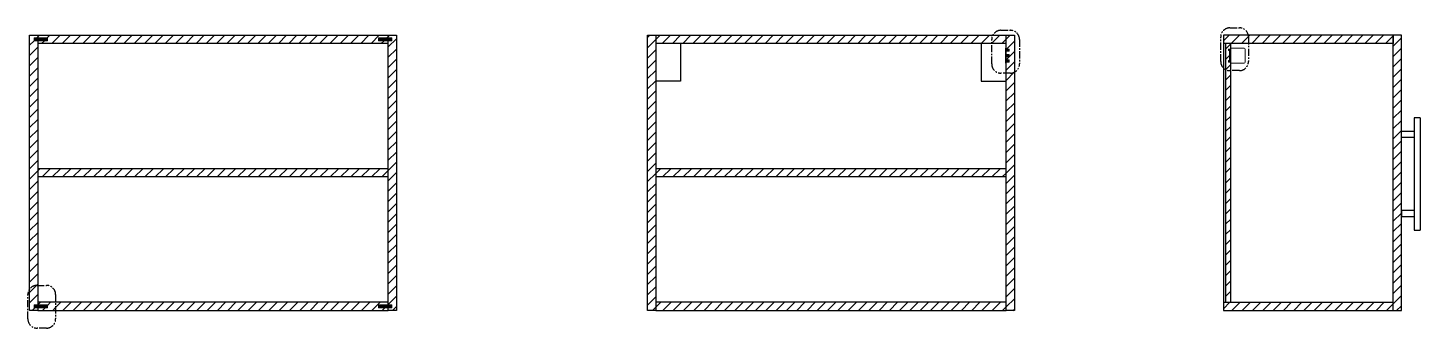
# Model space of a CAD drawing. Header units: millimetres. Extents: x 2162 to 3551, y 1494 to 2205.
# Drawn here: x 3247.1 to 3550.7, y 1494.2 to 1559.7 of the extents above; entities that cross this region are included whole.
import ezdxf

# ---------------------------------------------------------------- set-up
doc = ezdxf.new("R2010")
doc.units = ezdxf.units.MM
doc.header["$LTSCALE"] = 0.05
doc.linetypes.add('CENTRO', pattern=[50.8, 31.75, -6.35, 6.35, -6.35])
doc.layers.add('costr', color=4, linetype='Continuous')
doc.layers.add('Layer1', color=2, linetype='Continuous')
doc.layers.add('meccanismi', color=4, linetype='Continuous', lineweight=18)
doc.layers.add('viti', color=1, linetype='Continuous', lineweight=18)
pattern_1 = [(45, (234.4325, -280.6789), (-1.122532, 1.122532), [])]
pattern_2 = [(45, (212.6045, -280.6789), (-1.122532, 1.122532), [])]

msp = doc.modelspace()

# ---------------------------------------------------------------- hatches: boundary and pattern name
at = {"layer": 'costr'}
h = msp.add_hatch(dxfattribs=at)
h.set_pattern_fill('ANSI31', color=256, scale=0.5)
h.set_pattern_definition(pattern_1)
h.paths.add_polyline_path([(3249.23, 1556.89), (3248.41, 1556.89), (3248.41, 1557.49), (3249.23, 1557.49), (3249.23, 1558.09), (3247.43, 1558.09), (3247.43, 1502.74, -0.241785), (3249.06, 1503.57), (3249.23, 1503.57)])
h = msp.add_hatch(dxfattribs=at)
h.set_pattern_fill('ANSI31', color=256, scale=0.5)
h.set_pattern_definition(pattern_1)
h.paths.add_polyline_path([(3323.51, 1557.49), (3325.63, 1557.49), (3325.63, 1558.09), (3249.23, 1558.09), (3249.23, 1557.49), (3251.34, 1557.49), (3251.34, 1556.89), (3249.23, 1556.89), (3249.23, 1556.29), (3325.63, 1556.29), (3325.63, 1556.89), (3323.51, 1556.89)])
h = msp.add_hatch(dxfattribs=at)
h.set_pattern_fill('ANSI31', color=256, scale=0.5)
h.set_pattern_definition(pattern_1)
h.paths.add_polyline_path([(3327.43, 1558.09), (3325.63, 1558.09), (3325.63, 1557.49), (3326.45, 1557.49), (3326.45, 1556.89), (3325.63, 1556.89), (3325.63, 1556.29), (3325.63, 1499.29), (3326.45, 1499.29), (3326.45, 1498.69), (3325.63, 1498.69), (3325.63, 1498.09), (3327.43, 1498.09)])
h = msp.add_hatch(dxfattribs=at)
h.set_pattern_fill('ANSI31', color=256, scale=0.5)
h.set_pattern_definition(pattern_2)
h.paths.add_polyline_path([(3384.01, 1558.09), (3382.21, 1558.09), (3382.21, 1498.09), (3384.01, 1498.09)])
h = msp.add_hatch(dxfattribs=at)
h.set_pattern_fill('ANSI31', color=256, scale=0.5)
h.set_pattern_definition(pattern_2)
h.paths.add_polyline_path([(3457.5, 1558.09), (3384.01, 1558.09), (3384.01, 1556.29), (3457.27, 1556.29), (3457.27, 1557.16, -0.122124)])
h = msp.add_hatch(dxfattribs=at)
h.set_pattern_fill('ANSI31', color=256, scale=0.5)
h.set_pattern_definition(pattern_2)
h.paths.add_polyline_path([(3460.41, 1558.09), (3457.5, 1558.09, 0.122124), (3457.27, 1557.16), (3457.27, 1556.29), (3460.41, 1556.29)])
h = msp.add_hatch(dxfattribs=at)
h.set_pattern_fill('ANSI31', color=256, scale=0.5)
h.set_pattern_definition(pattern_2)
h.paths.add_polyline_path([(3462.21, 1558.09), (3460.41, 1558.09), (3460.41, 1556.29), (3460.41, 1555.07), (3461.07, 1555.07), (3461.07, 1554.59), (3460.41, 1554.59), (3460.41, 1553.88), (3461.07, 1553.88), (3461.07, 1553.41), (3460.41, 1553.41), (3460.41, 1552.7), (3461.07, 1552.7), (3461.07, 1552.23), (3460.41, 1552.23), (3460.41, 1549.83), (3461.34, 1549.83, 0.113692), (3462.21, 1550.03)])
h = msp.add_hatch(dxfattribs=at)
h.set_pattern_fill('ANSI31', color=256, scale=0.5)
h.paths.add_polyline_path([(3544.82, 1558.09), (3507.82, 1558.09), (3507.82, 1556.29), (3544.82, 1556.29)])
h = msp.add_hatch(dxfattribs=at)
h.set_pattern_fill('ANSI31', color=256, scale=0.5)
h.paths.add_polyline_path([(3546.62, 1558.09), (3544.82, 1558.09), (3544.82, 1498.09), (3546.62, 1498.09)])
h = msp.add_hatch(dxfattribs=at)
h.set_pattern_fill('ANSI31', color=256, scale=0.5)
h.paths.add_polyline_path([(3509.32, 1556.29), (3508.32, 1556.29), (3508.32, 1499.89), (3509.32, 1499.89)])
h = msp.add_hatch(dxfattribs=at)
h.set_pattern_fill('ANSI31', color=256, scale=0.5)
h.set_pattern_definition(pattern_2)
h.paths.add_polyline_path([(3462.21, 1550.03, -0.113692), (3461.34, 1549.83), (3460.41, 1549.83), (3460.41, 1498.09), (3462.21, 1498.09)])
h = msp.add_hatch(dxfattribs=at)
h.set_pattern_fill('ANSI31', color=256, scale=0.5)
h.set_pattern_definition(pattern_1)
h.paths.add_polyline_path([(3325.63, 1528.99), (3249.23, 1528.99), (3249.23, 1527.19), (3325.63, 1527.19)])
h = msp.add_hatch(dxfattribs=at)
h.set_pattern_fill('ANSI31', color=256, scale=0.5)
h.set_pattern_definition(pattern_2)
h.paths.add_polyline_path([(3460.41, 1528.99), (3384.01, 1528.99), (3384.01, 1527.19), (3460.41, 1527.19)])
h = msp.add_hatch(dxfattribs=at)
h.set_pattern_fill('ANSI31', color=256, scale=0.5)
h.set_pattern_definition(pattern_1)
h.paths.add_polyline_path([(3249.23, 1503.57), (3249.06, 1503.57, 0.241785), (3247.43, 1502.74), (3247.43, 1498.09), (3249.23, 1498.09), (3249.23, 1498.69), (3248.41, 1498.69), (3248.41, 1499.29), (3249.23, 1499.29), (3249.23, 1499.89)])
h = msp.add_hatch(dxfattribs=at)
h.set_pattern_fill('ANSI31', color=256, scale=0.5)
h.set_pattern_definition(pattern_1)
h.paths.add_polyline_path([(3253.12, 1499.89), (3249.23, 1499.89), (3249.23, 1499.29), (3251.34, 1499.29), (3251.34, 1498.69), (3249.23, 1498.69), (3249.23, 1498.09), (3253.12, 1498.09)])
h = msp.add_hatch(dxfattribs=at)
h.set_pattern_fill('ANSI31', color=256, scale=0.5)
h.set_pattern_definition(pattern_1)
h.paths.add_polyline_path([(3323.51, 1499.29), (3325.63, 1499.29), (3325.63, 1499.89), (3253.12, 1499.89), (3253.12, 1498.09), (3325.63, 1498.09), (3325.63, 1498.69), (3323.51, 1498.69)])
h = msp.add_hatch(dxfattribs=at)
h.set_pattern_fill('ANSI31', color=256, scale=0.5)
h.set_pattern_definition(pattern_2)
h.paths.add_polyline_path([(3460.41, 1499.89), (3384.01, 1499.89), (3384.01, 1498.09), (3460.41, 1498.09)])
h = msp.add_hatch(dxfattribs=at)
h.set_pattern_fill('ANSI31', color=256, scale=0.5)
h.paths.add_polyline_path([(3544.82, 1499.89), (3507.82, 1499.89), (3507.82, 1498.09), (3544.82, 1498.09)])
at = {"layer": 'Layer1'}
h = msp.add_hatch(color=256, dxfattribs=at)
h.dxf.hatch_style = 1
h.paths.add_polyline_path([(3249.23, 1557.49), (3248.41, 1557.49), (3248.41, 1556.89), (3249.23, 1556.89), (3251.34, 1556.89), (3251.34, 1557.49)])
h = msp.add_hatch(color=256, dxfattribs=at)
h.dxf.hatch_style = 1
h.paths.add_polyline_path([(3325.63, 1557.49), (3323.51, 1557.49), (3323.51, 1556.89), (3325.63, 1556.89), (3326.45, 1556.89), (3326.45, 1557.49)])
h = msp.add_hatch(color=256, dxfattribs=at)
h.dxf.hatch_style = 1
h.paths.add_polyline_path([(3461.07, 1555.07), (3460.41, 1555.07), (3460.41, 1554.59), (3461.07, 1554.59)])
h = msp.add_hatch(color=256, dxfattribs=at)
h.dxf.hatch_style = 1
h.paths.add_polyline_path([(3461.07, 1553.88), (3460.41, 1553.88), (3460.41, 1553.41), (3461.07, 1553.41)])
h = msp.add_hatch(color=256, dxfattribs=at)
h.dxf.hatch_style = 1
h.paths.add_polyline_path([(3461.07, 1552.7), (3460.41, 1552.7), (3460.41, 1552.23), (3461.07, 1552.23)])
h = msp.add_hatch(color=256, dxfattribs=at)
h.dxf.hatch_style = 1
h.paths.add_polyline_path([(3249.23, 1498.69), (3251.34, 1498.69), (3251.34, 1499.29), (3249.23, 1499.29), (3248.41, 1499.29), (3248.41, 1498.69)])
h = msp.add_hatch(color=256, dxfattribs=at)
h.dxf.hatch_style = 1
h.paths.add_polyline_path([(3325.63, 1498.69), (3326.45, 1498.69), (3326.45, 1499.29), (3325.63, 1499.29), (3323.51, 1499.29), (3323.51, 1498.69)])

# ---------------------------------------------------------------- linework, layer by layer
for p, q in [((3247.43, 1498.09), (3247.43, 1558.09)), ((3247.43, 1558.09), (3249.23, 1558.09)), ((3249.23, 1558.09), (3249.23, 1499.89)), ((3249.23, 1558.09), (3325.63, 1558.09)), ((3325.63, 1558.09), (3327.43, 1558.09)), ((3325.63, 1498.09), (3325.63, 1558.09)), ((3327.43, 1558.09), (3327.43, 1498.09)), ((3382.21, 1498.09), (3382.21, 1558.09)), ((3382.21, 1558.09), (3384.01, 1558.09)), ((3384.01, 1558.09), (3384.01, 1498.09)), ((3384.01, 1558.09), (3462.21, 1558.09)), ((3460.41, 1498.09), (3460.41, 1558.09)), ((3462.21, 1558.09), (3462.21, 1498.09)), ((3546.62, 1558.09), (3507.82, 1558.09)), ((3507.82, 1558.09), (3507.82, 1498.09)), ((3544.82, 1498.09), (3544.82, 1558.09)), ((3546.62, 1498.09), (3546.62, 1558.09)), ((3325.63, 1556.29), (3249.23, 1556.29)), ((3460.41, 1556.29), (3384.01, 1556.29)), ((3544.82, 1556.29), (3507.82, 1556.29)), ((3508.32, 1499.89), (3508.32, 1556.29)), ((3509.32, 1556.29), (3509.32, 1499.89)), ((3325.63, 1528.99), (3249.23, 1528.99)), ((3460.41, 1528.99), (3384.01, 1528.99)), ((3325.63, 1527.19), (3249.23, 1527.19)), ((3460.41, 1527.19), (3384.01, 1527.19)), ((3249.23, 1498.09), (3247.43, 1498.09)), ((3325.63, 1499.89), (3249.23, 1499.89)), ((3249.23, 1499.89), (3249.23, 1498.09)), ((3249.23, 1498.09), (3325.63, 1498.09)), ((3327.43, 1498.09), (3325.63, 1498.09)), ((3384.01, 1498.09), (3382.21, 1498.09)), ((3460.41, 1499.89), (3384.01, 1499.89)), ((3384.01, 1498.09), (3460.41, 1498.09)), ((3462.21, 1498.09), (3460.41, 1498.09)), ((3507.82, 1499.89), (3544.82, 1499.89)), ((3507.82, 1498.09), (3544.82, 1498.09)), ((3544.82, 1498.09), (3546.62, 1498.09))]:
    msp.add_line(p, q)
for points in [[(3389.41, 1556.29), (3389.41, 1548.09), (3384.01, 1548.09)], [(3455.01, 1556.29), (3455.01, 1548.09), (3460.41, 1548.09)]]:
    msp.add_lwpolyline(points)
at = {"layer": 'costr'}
for p, q in [((3544.82, 1558.09), (3544.82, 1556.29)), ((3550.72, 1540.12), (3549.42, 1540.12)), ((3550.72, 1540.12), (3549.42, 1540.12)), ((3549.42, 1540.12), (3549.42, 1515.62)), ((3550.72, 1540.12), (3550.72, 1515.62)), ((3546.62, 1535.87), (3546.62, 1537.17)), ((3546.62, 1537.17), (3549.42, 1537.17)), ((3546.62, 1535.87), (3549.42, 1535.87)), ((3549.42, 1519.87), (3546.62, 1519.87)), ((3546.62, 1519.87), (3546.62, 1518.57)), ((3546.62, 1518.57), (3549.42, 1518.57)), ((3549.42, 1515.62), (3550.72, 1515.62))]:
    msp.add_line(p, q, dxfattribs=at)
at = {"layer": 'costr', "linetype": 'CENTRO'}
for points in [[(3459.27, 1559.16), (3461.34, 1559.16, -0.414214), (3463.34, 1557.16), (3463.34, 1551.83, -0.414214), (3461.34, 1549.83), (3459.27, 1549.83, -0.414214), (3457.27, 1551.83), (3457.27, 1557.16, -0.414214)], [(3509.21, 1559.69), (3511.28, 1559.69, -0.414214), (3513.28, 1557.69), (3513.28, 1552.37, -0.414214), (3511.28, 1550.37), (3509.21, 1550.37, -0.414214), (3507.21, 1552.37), (3507.21, 1557.69, -0.414214)], [(3249.06, 1503.57), (3251.12, 1503.57, -0.414214), (3253.12, 1501.57), (3253.12, 1496.25, -0.414214), (3251.12, 1494.25), (3249.06, 1494.25, -0.414214), (3247.06, 1496.25), (3247.06, 1501.57, -0.414214)]]:
    msp.add_lwpolyline(points, format="xyb", close=True, dxfattribs=at)
at = {"layer": 'meccanismi'}
for p, q in [((3460.3, 1555.29), (3460.3, 1552)), ((3460.41, 1555.29), (3460.3, 1555.29)), ((3460.41, 1555.29), (3460.3, 1555.29)), ((3508.89, 1554.76), (3508.89, 1555.03)), ((3509.16, 1555.08), (3508.94, 1555.08)), ((3509.16, 1555.08), (3508.94, 1555.08)), ((3509, 1554.76), (3509, 1554.95)), ((3509.02, 1554.98), (3509.08, 1554.98)), ((3509.1, 1552.35), (3509.1, 1554.95)), ((3509.21, 1552.27), (3509.21, 1555.03)), ((3512.32, 1555.3), (3509.32, 1555.3)), ((3512.53, 1553.65), (3512.53, 1555.08)), ((3460.3, 1552), (3460.41, 1552)), ((3508.89, 1552.54), (3508.89, 1552.27)), ((3508.97, 1554.73), (3508.92, 1554.73)), ((3508.92, 1554.73), (3508.97, 1554.73)), ((3508.97, 1552.57), (3508.92, 1552.57)), ((3508.92, 1552.57), (3508.97, 1552.57)), ((3509.16, 1552.22), (3508.94, 1552.22)), ((3509.16, 1552.22), (3508.94, 1552.22)), ((3509, 1552.54), (3509, 1552.35)), ((3509.02, 1552.32), (3509.08, 1552.32)), ((3512.32, 1552), (3509.32, 1552)), ((3512.53, 1553.65), (3512.53, 1552.22))]:
    msp.add_line(p, q, dxfattribs=at)
for centre, radius, start, end in [((3509.16, 1555.19), 0.193, 286.0939, 33.6806), ((3512.32, 1555.08), 0.214, 0, 90), ((3509.16, 1552.11), 0.193, 326.3194, 73.9061), ((3512.32, 1552.22), 0.214, 270, 0)]:
    msp.add_arc(centre, radius, start, end, dxfattribs=at)
for points in [[(3508.94, 1555.08), (3508.92, 1555.08), (3508.89, 1555.05), (3508.89, 1555.03)], [(3508.92, 1554.73), (3508.9, 1554.73), (3508.89, 1554.74), (3508.89, 1554.76)], [(3509, 1554.76), (3509, 1554.74), (3508.98, 1554.73), (3508.97, 1554.73)], [(3509, 1554.95), (3509, 1554.96), (3509.01, 1554.98), (3509.02, 1554.98)], [(3509.1, 1554.95), (3509.1, 1554.96), (3509.09, 1554.98), (3509.08, 1554.98)], [(3509.21, 1555.03), (3509.21, 1555.05), (3509.18, 1555.08), (3509.16, 1555.08)], [(3508.92, 1552.57), (3508.9, 1552.57), (3508.89, 1552.56), (3508.89, 1552.54)], [(3508.94, 1552.22), (3508.92, 1552.22), (3508.89, 1552.24), (3508.89, 1552.27)], [(3509, 1552.54), (3509, 1552.56), (3508.98, 1552.57), (3508.97, 1552.57)], [(3509, 1552.35), (3509, 1552.34), (3509.01, 1552.32), (3509.02, 1552.32)], [(3509.1, 1552.35), (3509.1, 1552.34), (3509.09, 1552.32), (3509.08, 1552.32)], [(3509.21, 1552.27), (3509.21, 1552.24), (3509.18, 1552.22), (3509.16, 1552.22)]]:
    msp.add_open_spline(points, degree=3, dxfattribs=at)
at = {"layer": 'viti'}
for p, q in [((3248.41, 1556.89), (3248.41, 1557.49)), ((3248.41, 1557.49), (3249.23, 1557.49)), ((3248.41, 1556.89), (3249.23, 1556.89)), ((3249.23, 1557.49), (3251.34, 1557.49)), ((3251.34, 1556.89), (3249.23, 1556.89)), ((3251.34, 1556.89), (3251.34, 1557.49)), ((3251.34, 1556.92), (3251.34, 1557.43)), ((3323.51, 1556.89), (3323.51, 1557.49)), ((3325.63, 1557.49), (3323.51, 1557.49)), ((3323.51, 1556.92), (3323.51, 1557.43)), ((3323.51, 1556.89), (3325.63, 1556.89)), ((3326.45, 1557.49), (3325.63, 1557.49)), ((3326.45, 1556.89), (3325.63, 1556.89)), ((3326.45, 1556.89), (3326.45, 1557.49)), ((3461.07, 1555.07), (3460.41, 1555.07)), ((3461.07, 1554.59), (3461.07, 1555.07)), ((3460.41, 1554.59), (3461.07, 1554.59)), ((3461.07, 1553.88), (3460.41, 1553.88)), ((3460.41, 1553.41), (3461.07, 1553.41)), ((3461.07, 1552.7), (3460.41, 1552.7)), ((3460.41, 1552.23), (3461.07, 1552.23)), ((3461.07, 1553.41), (3461.07, 1553.88)), ((3461.07, 1552.23), (3461.07, 1552.7)), ((3248.41, 1499.29), (3248.41, 1498.69)), ((3248.41, 1499.29), (3249.23, 1499.29)), ((3248.41, 1498.69), (3249.23, 1498.69)), ((3251.34, 1499.29), (3249.23, 1499.29)), ((3249.23, 1498.69), (3251.34, 1498.69)), ((3251.34, 1499.29), (3251.34, 1498.69)), ((3251.34, 1499.26), (3251.34, 1498.75)), ((3323.51, 1499.29), (3325.63, 1499.29)), ((3323.51, 1499.29), (3323.51, 1498.69)), ((3323.51, 1499.26), (3323.51, 1498.75)), ((3325.63, 1498.69), (3323.51, 1498.69)), ((3326.45, 1499.29), (3325.63, 1499.29)), ((3326.45, 1498.69), (3325.63, 1498.69)), ((3326.45, 1499.29), (3326.45, 1498.69))]:
    msp.add_line(p, q, dxfattribs=at)

doc.saveas('drawing.dxf')
